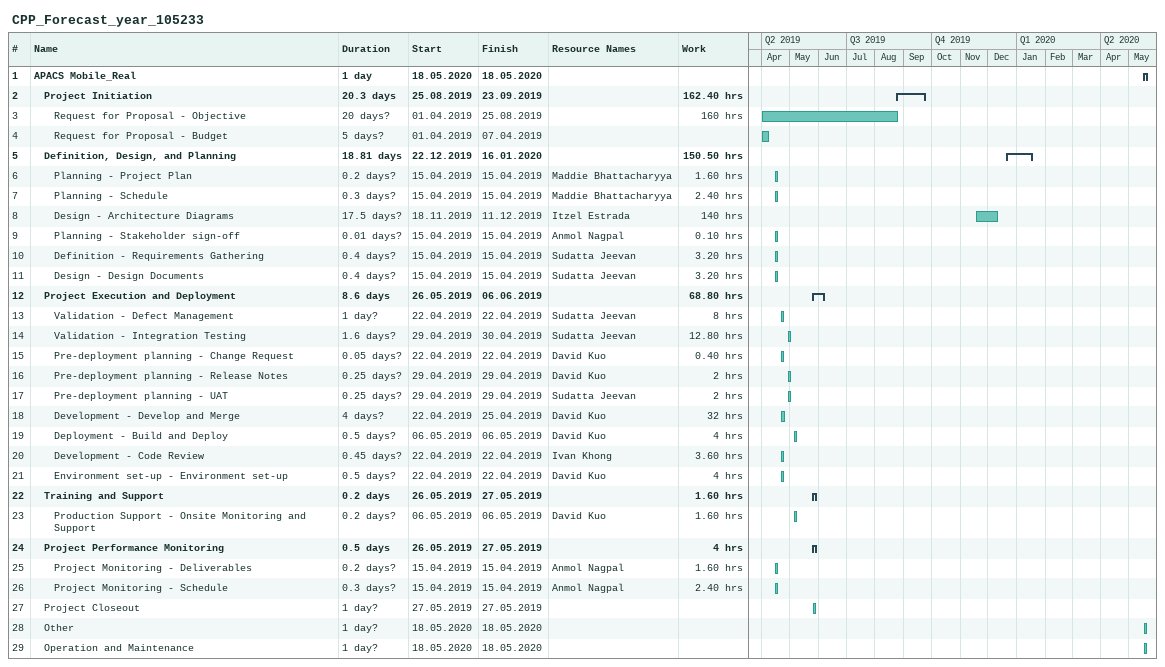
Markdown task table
CPP_Forecast_year_105233

| ID | Level | Task | Duration | Start | Finish | Resources | Work (h) |
|---|---|---|---|---|---|---|---|
| 1 | 1 | **APACS Mobile_Real** | 1d | 2020-05-18 | 2020-05-18 |  |  |
| 2 | 2 | **Project Initiation** | 20.3d | 2019-08-25 | 2019-09-23 |  | 162.40 |
| 3 | 3 | Request for Proposal - Objective | 20d? | 2019-04-01 | 2019-08-25 |  | 160 |
| 4 | 3 | Request for Proposal - Budget | 5d? | 2019-04-01 | 2019-04-07 |  |  |
| 5 | 2 | **Definition, Design, and Planning** | 18.81d | 2019-12-22 | 2020-01-16 |  | 150.50 |
| 6 | 3 | Planning - Project Plan | 0.2d? | 2019-04-15 | 2019-04-15 | Maddie Bhattacharyya | 1.60 |
| 7 | 3 | Planning - Schedule | 0.3d? | 2019-04-15 | 2019-04-15 | Maddie Bhattacharyya | 2.40 |
| 8 | 3 | Design - Architecture Diagrams | 17.5d? | 2019-11-18 | 2019-12-11 | Itzel Estrada | 140 |
| 9 | 3 | Planning - Stakeholder sign-off | 0.01d? | 2019-04-15 | 2019-04-15 | Anmol Nagpal | 0.10 |
| 10 | 3 | Definition - Requirements Gathering | 0.4d? | 2019-04-15 | 2019-04-15 | Sudatta Jeevan | 3.20 |
| 11 | 3 | Design - Design Documents | 0.4d? | 2019-04-15 | 2019-04-15 | Sudatta Jeevan | 3.20 |
| 12 | 2 | **Project Execution and Deployment** | 8.6d | 2019-05-26 | 2019-06-06 |  | 68.80 |
| 13 | 3 | Validation - Defect Management | 1d? | 2019-04-22 | 2019-04-22 | Sudatta Jeevan | 8 |
| 14 | 3 | Validation - Integration Testing | 1.6d? | 2019-04-29 | 2019-04-30 | Sudatta Jeevan | 12.80 |
| 15 | 3 | Pre-deployment planning - Change Request | 0.05d? | 2019-04-22 | 2019-04-22 | David Kuo | 0.40 |
| 16 | 3 | Pre-deployment planning - Release Notes | 0.25d? | 2019-04-29 | 2019-04-29 | David Kuo | 2 |
| 17 | 3 | Pre-deployment planning - UAT | 0.25d? | 2019-04-29 | 2019-04-29 | Sudatta Jeevan | 2 |
| 18 | 3 | Development - Develop and Merge | 4d? | 2019-04-22 | 2019-04-25 | David Kuo | 32 |
| 19 | 3 | Deployment - Build and Deploy | 0.5d? | 2019-05-06 | 2019-05-06 | David Kuo | 4 |
| 20 | 3 | Development - Code Review | 0.45d? | 2019-04-22 | 2019-04-22 | Ivan Khong | 3.60 |
| 21 | 3 | Environment set-up - Environment set-up | 0.5d? | 2019-04-22 | 2019-04-22 | David Kuo | 4 |
| 22 | 2 | **Training and Support** | 0.2d | 2019-05-26 | 2019-05-27 |  | 1.60 |
| 23 | 3 | Production Support - Onsite Monitoring and Support | 0.2d? | 2019-05-06 | 2019-05-06 | David Kuo | 1.60 |
| 24 | 2 | **Project Performance Monitoring** | 0.5d | 2019-05-26 | 2019-05-27 |  | 4 |
| 25 | 3 | Project Monitoring - Deliverables | 0.2d? | 2019-04-15 | 2019-04-15 | Anmol Nagpal | 1.60 |
| 26 | 3 | Project Monitoring - Schedule | 0.3d? | 2019-04-15 | 2019-04-15 | Anmol Nagpal | 2.40 |
| 27 | 2 | Project Closeout | 1d? | 2019-05-27 | 2019-05-27 |  |  |
| 28 | 2 | Other | 1d? | 2020-05-18 | 2020-05-18 |  |  |
| 29 | 2 | Operation and Maintenance | 1d? | 2020-05-18 | 2020-05-18 |  |  |
